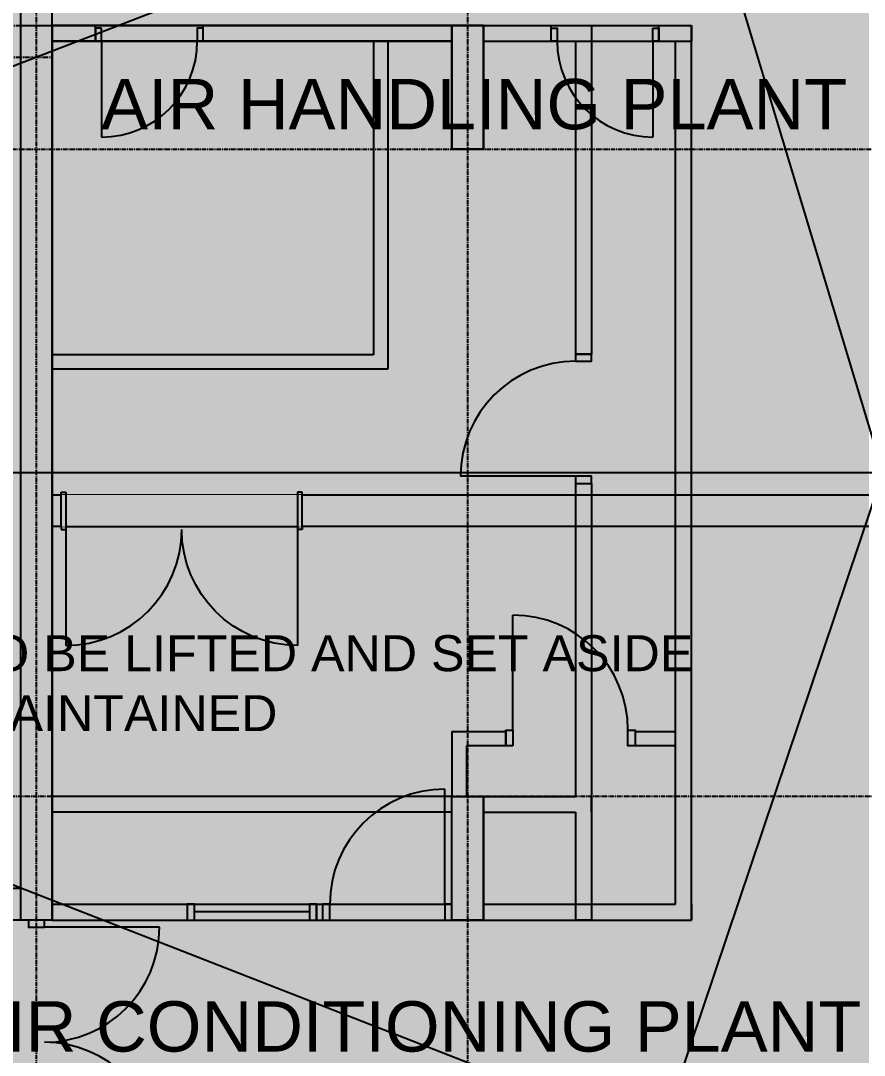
# Model space of a CAD drawing. Header units: millimetres. Extents: x -27283 to 30143, y -18440 to 22926.
# Drawn here: x 6357 to 12225, y -4025 to 3168 of the extents above; entities that cross this region are included whole.
import ezdxf
from ezdxf.enums import TextEntityAlignment as Align

# ---------------------------------------------------------------- set-up
doc = ezdxf.new("R2010")
doc.units = ezdxf.units.MM
doc.set_wipeout_variables(frame=1)
for name, pattern in [('PCENTRE', [50.8, 31.75, -6.35, 6.35, -6.35]), ('PCENTRE2', [28.575, 19.05, -3.175, 3.175, -3.175]), ('PPHANTOM', [63.5, 31.75, -6.35, 6.35, -6.35, 6.35, -6.35])]:
    doc.linetypes.add(name, pattern=pattern)
for name, color, linetype in [('11th Floor - Doors Windows and Openings', 7, 'Continuous'), ('11th Floor - Structural Members', 7, 'Continuous'), ('11th Floor - Walls', 7, 'Continuous'), ('Boundaries_and_building_grids', 140, 'PCENTRE2'), ('Lift Motor Room Roof - Hatch', 7, 'Continuous'), ('Lift Motor Room Roof - Roofs', 7, 'Continuous'), ('Roof - General', 7, 'Continuous'), ('Roof - Text and Leaders', 7, 'Continuous'), ('Roof - Walls', 7, 'Continuous'), ('Sixth Floor - Doors Windows and Openings', 7, 'Continuous'), ('Sixth Floor - Structural Members', 7, 'Continuous'), ('Sixth Floor - Walls', 7, 'Continuous'), ('Tenth Floor - Doors Windows and Openings', 7, 'Continuous'), ('Tenth Floor - Structural Members', 7, 'Continuous'), ('Tenth Floor - Walls', 7, 'Continuous'), ('Third Floor - Text and Leaders', 1, 'Continuous')]:
    doc.layers.add(name, color=color, linetype=linetype)
doc.styles.add('_ArchAttributes', font='arial.ttf')
doc.styles.add('Arial1', font='arial.ttf')
pattern_1 = [(45, (-7477.2, 349.27), (-168.38, 168.38), []), (45, (-7364.94, 349.27), (-168.38, 168.38), [])]

# ---------------------------------------------------------------- blocks, each defined once
blk = doc.blocks.new('Door2')
at = {"layer": 'Roof - General', "color": 3, "linetype": 'Continuous', "lineweight": -3, "style": '_ArchAttributes', "flags": 1}
for tag, p in [('Elevation Symbol', (0, 110)), ('Head Height', (0, 110)), ('Reference', (0, 111.5, 286)), ('Height', (0, 110)), ('Width', (0, 110)), ('Type', (0, 110))]:
    blk.add_attdef(tag, text='', height=50, dxfattribs=at).set_placement(p, align=Align.MIDDLE_CENTER)
at = {"color": 9, "linetype": 'Continuous', "lineweight": -3}
blk.add_wipeout([(-838.5, 0), (838.5, 0), (838.5, 220), (-838.5, 220)], dxfattribs=at).dxf.layer = 'Roof - General'
at = {"linetype": 'Continuous', "lineweight": -3}
h = blk.add_hatch(dxfattribs=at)
h.set_pattern_fill('ANSI32', color=12, scale=25)
h.set_pattern_definition(pattern_1)
h.paths.add_polyline_path([(-838.5, 220), (-838.5, 0), (-838.5, 0)])
h = blk.add_hatch(dxfattribs=at)
h.set_pattern_fill('ANSI32', color=12, scale=25)
h.set_pattern_definition(pattern_1)
h.paths.add_polyline_path([(838.5, 220), (838.5, 0), (838.5, 0)])
at = {"layer": 'Roof - General', "color": 2, "linetype": 'Continuous', "lineweight": -3}
for p, q in [((-838.5, 240), (-806.5, 240)), ((-838.5, 220), (-838.5, 240)), ((-806.5, 240), (-806.5, -20)), ((838.5, 240), (806.5, 240)), ((806.5, 240), (806.5, -20)), ((838.5, 220), (838.5, 240)), ((838.5, 0), (838.5, -20)), ((-838.5, 0), (-838.5, -20)), ((-838.5, -20), (-806.5, -20)), ((-806.5, -20), (-806.5, -826.5)), ((838.5, -20), (806.5, -20)), ((806.5, -20), (806.5, -826.5))]:
    blk.add_line(p, q, dxfattribs=at)
at = {"layer": 'Roof - General', "color": 3, "linetype": 'Continuous', "lineweight": -3}
for p, q in [((-838.5, 0), (-838.5, 220)), ((838.5, 0), (838.5, 220))]:
    blk.add_line(p, q, dxfattribs=at)
at = {"layer": 'Roof - General', "color": 1, "linetype": 'Continuous', "lineweight": -3}
blk.add_line((-806.5, 0), (806.5, 0), dxfattribs=at)
at = {"layer": 'Roof - General', "color": 2, "linetype": 'Continuous', "lineweight": -3}
blk.add_arc((-806.5, -20), 806.5, 270, 0, dxfattribs=at)
at = {"layer": 'Roof - General', "color": 2, "linetype": 'Continuous', "lineweight": -3, "extrusion": (0, 0, -1)}
blk.add_arc((-806.5, -20), 806.5, 270, 0, dxfattribs=at)

msp = doc.modelspace()

# ---------------------------------------------------------------- linework, layer by layer
at = {"layer": '11th Floor - Doors Windows and Openings', "color": 1, "linetype": 'Continuous'}
msp.add_line((10217.2, 0.7, 37950), (9417.2, 0.7, 37950), dxfattribs=at)
at = {"layer": '11th Floor - Doors Windows and Openings', "color": 1, "linetype": 'Continuous', "lineweight": -3}
msp.add_line((7322.2, -3134.3, 37950), (6522.2, -3134.3, 37950), dxfattribs=at)
at = {"layer": '11th Floor - Doors Windows and Openings', "color": 1, "linetype": 'Continuous', "elevation": 37950}
for points in [[(10217.2, 850.7), (10217.2, 800.7), (10327.2, 800.7), (10327.2, 850.7), (10217.2, 850.7)], [(10217.2, 0.7), (10217.2, -49.3), (10327.2, -49.3), (10327.2, 0.7), (10217.2, 0.7)]]:
    msp.add_lwpolyline(points, dxfattribs=at)
at = {"layer": '11th Floor - Doors Windows and Openings', "color": 1, "linetype": 'Continuous', "lineweight": -3, "elevation": 37950}
msp.add_lwpolyline([(6522.2, -3134.3), (6522.2, -3084.3), (6412.2, -3084.3), (6412.2, -3134.3), (6522.2, -3134.3)], dxfattribs=at)
at = {"layer": '11th Floor - Doors Windows and Openings', "color": 1, "linetype": 'Continuous'}
msp.add_arc((10217.2, 0.7, 37950), 800, 90, 180, dxfattribs=at)
at = {"layer": '11th Floor - Doors Windows and Openings', "color": 1, "linetype": 'Continuous', "lineweight": -3}
for centre, start, end in [((6522.2, -3134.3, 37950), 270, 0), ((6522.2, -4734.3, 37950), 0, 90)]:
    msp.add_arc(centre, 800, start, end, dxfattribs=at)
at = {"layer": '11th Floor - Structural Members', "color": 5, "linetype": 'Continuous', "lineweight": -3, "elevation": 37950}
for points in [[(6357.2, -3084.3), (6357.2, 3135.7), (6577.2, 3135.7), (6577.2, -3084.3)], [(9577.2, 2275.7), (9577.2, 3135.7), (9357.2, 3135.7), (9357.2, 2275.7)], [(9577.2, -2224.3), (9577.2, -3084.3), (9357.2, -3084.3), (9357.2, -2224.3)]]:
    msp.add_lwpolyline(points, close=True, dxfattribs=at)
at = {"layer": '11th Floor - Walls', "color": 2, "linetype": 'Continuous'}
for p, q in [((9357.2, 3135.7, 37950), (6577.2, 3135.7, 37950)), ((9577.2, 3135.7, 37950), (10327.2, 3135.7, 37950)), ((10327.2, 3135.7, 37950), (10327.2, 850.7, 37950)), ((9357.2, 3025.7, 37950), (6577.2, 3025.7, 37950)), ((9577.2, 3025.7, 37950), (10217.2, 3025.7, 37950)), ((10217.2, 3025.7, 37950), (10217.2, 850.7, 37950)), ((10217.2, 850.7, 37950), (10327.2, 850.7, 37950)), ((10217.2, -49.3, 37950), (10217.2, -2224.3, 37950)), ((10217.2, -49.3, 37950), (10327.2, -49.3, 37950)), ((10327.2, -49.3, 37950), (10327.2, -3084.3, 37950)), ((9357.2, -2224.3, 37950), (6577.2, -2224.3, 37950)), ((9577.2, -2224.3, 37950), (10217.2, -2224.3, 37950)), ((10327.2, -2334.3, 37950), (10327.2, -2224.3, 37950)), ((9357.2, -2334.3, 37950), (6577.2, -2334.3, 37950)), ((9577.2, -2334.3, 37950), (10217.2, -2334.3, 37950)), ((10217.2, -2334.3, 37950), (10217.2, -3084.3, 37950)), ((10327.2, -3084.3, 37950), (10217.2, -3084.3, 37950))]:
    msp.add_line(p, q, dxfattribs=at)
at = {"layer": '11th Floor - Walls', "linetype": 'Continuous'}
msp.add_line((6577.2, -3084.3, 37950), (10217.2, -3084.3, 37950), dxfattribs=at)
at = {"layer": 'Boundaries_and_building_grids', "color": 140, "linetype": 'PCENTRE', "lineweight": -3}
for p, q in [((6467.2, -11774.3), (6467.2, 11825.7)), ((9467.2, -11774.3), (9467.2, 11825.7)), ((-27282.8, 2275.7), (25217.2, 2275.7)), ((25217.2, -2224.3), (-27282.8, -2224.3))]:
    msp.add_line(p, q, dxfattribs=at)
at = {"layer": 'Lift Motor Room Roof - Roofs', "color": 1, "linetype": 'Continuous', "lineweight": -3}
for p, q in [((10962.2, 4645.7, 46830), (-1032.8, 25.7, 46830)), ((12357.2, 25.7, 46830), (10962.2, 4645.7, 46830)), ((12357.2, 25.7, 46830), (-11422.8, 25.7, 46830)), ((-1032.8, 25.7, 46830), (10802.2, -4594.3, 46830)), ((10802.2, -4594.3, 46830), (12357.2, 25.7, 46830))]:
    msp.add_line(p, q, dxfattribs=at)
at = {"layer": 'Roof - Walls', "color": 3, "linetype": 'Continuous', "lineweight": -3}
for p, q in [((6357.2, -2864.3, 42250), (6357.2, 5045.7, 42250)), ((6577.2, -129.3, 42250), (6577.2, 5045.7, 42250)), ((12257.2, -129.3, 42250), (6577.2, -129.3, 42250)), ((12257.2, -349.3, 42250), (6577.2, -349.3, 42250)), ((6577.2, -3084.3, 42250), (6577.2, -349.3, 42250)), ((6357.2, -2864.3, 42250), (-5042.8, -2864.3, 42250)), ((6577.2, -3084.3, 42250), (-5372.8, -3084.3, 42250))]:
    msp.add_line(p, q, dxfattribs=at)
at = {"layer": 'Roof - Walls', "color": 8, "linetype": 'PPHANTOM', "lineweight": -3}
for p, q in [((-5042.8, 3135.7, 42250), (6577.2, 3135.7, 42250)), ((-5042.8, 2915.7, 42250), (6577.2, 2915.7, 42250))]:
    msp.add_line(p, q, dxfattribs=at)
at = {"layer": 'Sixth Floor - Doors Windows and Openings', "color": 1, "linetype": 'Continuous', "lineweight": -3}
msp.add_line((9307.2, -2974.3, 20700), (9307.2, -2174.3, 20700), dxfattribs=at)
at = {"layer": 'Sixth Floor - Doors Windows and Openings', "color": 1, "linetype": 'Continuous', "lineweight": -3, "elevation": 20700}
for points in [[(8457.2, -3084.3), (8507.2, -3084.3), (8507.2, -2974.3), (8457.2, -2974.3), (8457.2, -3084.3)], [(9307.2, -3084.3), (9357.2, -3084.3), (9357.2, -2974.3), (9307.2, -2974.3), (9307.2, -3084.3)]]:
    msp.add_lwpolyline(points, dxfattribs=at)
at = {"layer": 'Sixth Floor - Doors Windows and Openings', "color": 1, "linetype": 'Continuous', "lineweight": -3}
msp.add_arc((9307.2, -2974.3, 20700), 800, 90, 180, dxfattribs=at)
at = {"layer": 'Sixth Floor - Structural Members', "color": 5, "linetype": 'Continuous', "lineweight": -3, "elevation": 20700}
for points in [[(6357.2, -3084.3), (6357.2, 3135.7), (6577.2, 3135.7), (6577.2, -3084.3)], [(9357.2, 3135.7), (9577.2, 3135.7), (9577.2, 2275.7), (9357.2, 2275.7)], [(9357.2, -3084.3), (9357.2, -2224.3), (9577.2, -2224.3), (9577.2, -3084.3)]]:
    msp.add_lwpolyline(points, close=True, dxfattribs=at)
at = {"layer": 'Sixth Floor - Walls', "color": 2, "linetype": 'Continuous', "lineweight": -3}
for p, q in [((6577.2, 3135.7, 20700), (9357.2, 3135.7, 20700)), ((6577.2, 3135.7, 20700), (6577.2, 3025.7, 20700)), ((9357.2, 3135.7, 20700), (9357.2, 3025.7, 20700)), ((9577.2, 3135.7, 20700), (11022.2, 3135.7, 20700)), ((9577.2, 3135.7, 20700), (9577.2, 3025.7, 20700)), ((11022.2, 3135.7, 20700), (11022.2, 3025.7, 20700)), ((6577.2, 3025.7, 20700), (9357.2, 3025.7, 20700)), ((9577.2, 3025.7, 20700), (10912.2, 3025.7, 20700)), ((10912.2, -2974.3, 20700), (10912.2, 3025.7, 20700)), ((11022.2, -2974.3, 20700), (11022.2, 3025.7, 20700)), ((6577.2, -2974.3, 20700), (8457.2, -2974.3, 20700)), ((6577.2, -2974.3, 20700), (6577.2, -3084.3, 20700)), ((8457.2, -2974.3, 20700), (8457.2, -3084.3, 20700)), ((9577.2, -2974.3, 20700), (9577.2, -3084.3, 20700)), ((9577.2, -2974.3, 20700), (10912.2, -2974.3, 20700)), ((11022.2, -2974.3, 20700), (11022.2, -3084.3, 20700)), ((6577.2, -3084.3, 20700), (8457.2, -3084.3, 20700)), ((9577.2, -3084.3, 20700), (11022.2, -3084.3, 20700))]:
    msp.add_line(p, q, dxfattribs=at)
at = {"layer": 'Tenth Floor - Doors Windows and Openings', "color": 1, "linetype": 'Continuous'}
for p, q in [((6918.9, 3025.7, 34500), (6918.9, 2359.1, 34500)), ((10755.5, 3025.7, 34500), (10755.5, 2359.1, 34500)), ((9781.6, -1764.3, 34500), (9781.6, -964.3, 34500)), ((7565.5, -2974.3, 34500), (8365.5, -2974.3, 34500)), ((7565.5, -3024.3, 34500), (8365.5, -3024.3, 34500))]:
    msp.add_line(p, q, dxfattribs=at)
at = {"layer": 'Tenth Floor - Doors Windows and Openings', "color": 1, "linetype": 'Continuous', "elevation": 34500}
for points in [[(6918.9, 3117.4), (6877.2, 3117.4), (6877.2, 3025.7), (6918.9, 3025.7), (6918.9, 3117.4)], [(7627.2, 3117.4), (7585.5, 3117.4), (7585.5, 3025.7), (7627.2, 3025.7), (7627.2, 3117.4)], [(10047.2, 3117.4), (10088.9, 3117.4), (10088.9, 3025.7), (10047.2, 3025.7), (10047.2, 3117.4)], [(10755.5, 3117.4), (10797.2, 3117.4), (10797.2, 3025.7), (10755.5, 3025.7), (10755.5, 3117.4)], [(9781.6, -1874.3), (9731.6, -1874.3), (9731.6, -1764.3), (9781.6, -1764.3), (9781.6, -1874.3)], [(10631.6, -1874.3), (10581.6, -1874.3), (10581.6, -1764.3), (10631.6, -1764.3), (10631.6, -1874.3)], [(7515.5, -3084.3), (7565.5, -3084.3), (7565.5, -2974.3), (7515.5, -2974.3), (7515.5, -3084.3)], [(8365.5, -3084.3), (8415.5, -3084.3), (8415.5, -2974.3), (8365.5, -2974.3), (8365.5, -3084.3)]]:
    msp.add_lwpolyline(points, dxfattribs=at)
at = {"layer": 'Tenth Floor - Doors Windows and Openings', "color": 1, "linetype": 'Continuous'}
for centre, radius, start, end in [((6918.9, 3025.7, 34500), 666.7, 270, 0), ((10755.5, 3025.7, 34500), 666.7, 180, 270), ((9781.6, -1764.3, 34500), 800, 0, 90)]:
    msp.add_arc(centre, radius, start, end, dxfattribs=at)
at = {"layer": 'Tenth Floor - Structural Members', "color": 5, "linetype": 'Continuous'}
for p, q in [((6357.2, 3135.7, 34500), (6577.2, 3135.7, 34500)), ((6577.2, -3084.3, 34500), (6577.2, 3135.7, 34500)), ((9357.2, 2275.7, 34500), (9357.2, 3135.7, 34500)), ((9357.2, 3135.7, 34500), (9577.2, 3135.7, 34500)), ((9577.2, 2275.7, 34500), (9577.2, 3135.7, 34500)), ((9357.2, 2275.7, 34500), (9577.2, 2275.7, 34500)), ((9357.2, -2224.3, 34500), (9577.2, -2224.3, 34500)), ((9357.2, -3084.3, 34500), (9357.2, -2224.3, 34500)), ((9577.2, -3084.3, 34500), (9577.2, -2224.3, 34500)), ((6577.2, -3084.3, 34500), (6357.2, -3084.3, 34500)), ((9577.2, -3084.3, 34500), (9357.2, -3084.3, 34500))]:
    msp.add_line(p, q, dxfattribs=at)
at = {"layer": 'Tenth Floor - Walls', "color": 3, "linetype": 'Continuous'}
for p, q in [((6577.2, 3135.7, 34500), (6577.2, 3025.7, 34500)), ((6577.2, 3135.7, 34500), (6877.2, 3135.7, 34500)), ((6877.2, 3025.7, 34500), (6877.2, 3135.7, 34500)), ((7627.2, 3025.7, 34500), (7627.2, 3135.7, 34500)), ((7627.2, 3135.7, 34500), (9357.2, 3135.7, 34500)), ((9357.2, 3135.7, 34500), (9357.2, 3025.7, 34500)), ((9577.2, 3135.7, 34500), (9577.2, 3025.7, 34500)), ((9577.2, 3135.7, 34500), (10047.2, 3135.7, 34500)), ((10047.2, 3025.7, 34500), (10047.2, 3135.7, 34500)), ((10797.2, 3135.7, 34500), (11022.2, 3135.7, 34500)), ((10797.2, 3025.7, 34500), (10797.2, 3135.7, 34500)), ((6577.2, 3025.7, 34500), (6877.2, 3025.7, 34500)), ((7627.2, 3025.7, 34500), (9357.2, 3025.7, 34500)), ((9577.2, 3025.7, 34500), (10047.2, 3025.7, 34500)), ((10797.2, 3025.7, 34500), (11022.2, 3025.7, 34500))]:
    msp.add_line(p, q, dxfattribs=at)
at = {"layer": 'Tenth Floor - Walls', "color": 3}
msp.add_line((11022.2, 3025.7, 34500), (11022.2, 3135.7, 34500), dxfattribs=at)
at = {"layer": 'Tenth Floor - Walls', "color": 2, "linetype": 'Continuous'}
for p, q in [((8812.2, 3025.7, 34500), (8812.2, 845.7, 34500)), ((8912.2, 3025.7, 34500), (8912.2, 745.7, 34500)), ((10912.2, -2974.3, 34500), (10912.2, 3025.7, 34500)), ((11022.2, -3084.3, 34500), (11022.2, 3025.7, 34500)), ((8812.2, 845.7, 34500), (6577.2, 845.7, 34500)), ((8912.2, 745.7, 34500), (6577.2, 745.7, 34500)), ((9357.2, -1774.3, 34500), (9731.6, -1774.3, 34500)), ((9357.2, -1774.3, 34500), (9357.2, -2224.3, 34500)), ((9731.6, -1774.3, 34500), (9731.6, -1874.3, 34500)), ((9731.6, -1774.3, 34500), (9731.6, -1874.3, 34500)), ((9731.6, -1774.3, 34500), (9731.6, -1874.3, 34500)), ((10631.6, -1774.3, 34500), (10631.6, -1874.3, 34500)), ((10631.6, -1774.3, 34500), (10912.2, -1774.3, 34500)), ((10631.6, -1774.3, 34500), (10631.6, -1874.3, 34500)), ((10631.6, -1774.3, 34500), (10631.6, -1874.3, 34500)), ((9731.6, -1874.3, 34500), (9457.2, -1874.3, 34500)), ((9457.2, -1874.3, 34500), (9457.2, -2224.3, 34500)), ((10912.2, -1874.3, 34500), (10631.6, -1874.3, 34500)), ((6577.2, -2974.3, 34500), (6577.2, -3084.3, 34500)), ((6577.2, -2974.3, 34500), (7515.5, -2974.3, 34500)), ((7515.5, -2974.3, 34500), (7515.5, -3084.3, 34500)), ((8415.5, -2974.3, 34500), (8415.5, -3084.3, 34500)), ((8415.5, -2974.3, 34500), (9357.2, -2974.3, 34500)), ((9577.2, -2974.3, 34500), (9577.2, -3084.3, 34500)), ((9577.2, -2974.3, 34500), (10912.2, -2974.3, 34500)), ((6577.2, -3084.3, 34500), (7515.5, -3084.3, 34500)), ((8415.5, -3084.3, 34500), (9357.2, -3084.3, 34500)), ((9577.2, -3084.3, 34500), (11022.2, -3084.3, 34500))]:
    msp.add_line(p, q, dxfattribs=at)

# ---------------------------------------------------------------- texts
at = {"layer": 'Roof - Text and Leaders', "color": 1, "linetype": 'Continuous', "char_height": 350, "attachment_point": 7, "style": 'Arial1'}
for s, insert in [('AIR HANDLING PLANT', (6917.2, 2408.2, 42250)), ('AIR CONDITIONING PLANT', (5930.3, -4003.9, 42250))]:
    msp.add_mtext(s, dxfattribs=dict(at, insert=insert))

# ---------------------------------------------------------------- next in the draw order: block references
at = {"layer": 'Roof - General', "color": 3, "linetype": 'Continuous', "lineweight": -3}
msp.add_blockref('Door2', (7477.2, -349.3, 42250), dxfattribs=at)

# ---------------------------------------------------------------- next in the draw order: hatches: boundary and pattern name
at = {"layer": 'Lift Motor Room Roof - Hatch', "linetype": 'Continuous', "lineweight": -3}
h = msp.add_hatch(dxfattribs=at)
h.set_pattern_fill('ANGLE', color=8, scale=45, style=0)
h.set_pattern_definition([(0, (0, 0), (0, 314.325), [228.6, -85.725]), (90, (0, 0), (-314.325, 2e-14), [228.6, -85.725])])
h.paths.add_polyline_path([(-14322.8, 5045.7), (12257.2, 5045.7), (12257.2, -4994.3), (-14322.8, -4994.3)])
h.paths.add_polyline_path([(-13222.8, 135.7), (-13222.8, -3084.3), (-11422.8, -3084.3), (-11422.8, 135.7)])
h.paths.add_polyline_path([(122.2, -2904.3), (122.2, -4034.3), (1397.2, -4034.3), (1397.2, -2904.3)])

# ---------------------------------------------------------------- next in the draw order: texts
at = {"layer": 'Third Floor - Text and Leaders', "color": 2, "linetype": 'Continuous', "insert": (-5.5, -1104.2, 46830), "char_height": 250, "width": 11744.132, "attachment_point": 1, "style": 'Arial1'}
msp.add_mtext('EXISTING PROTECTIVE TILES ARE TO BE LIFTED AND SET ASIDE FOR THE WATERPROOFING TO BE MAINTAINED', dxfattribs=at)

doc.saveas('drawing.dxf')
